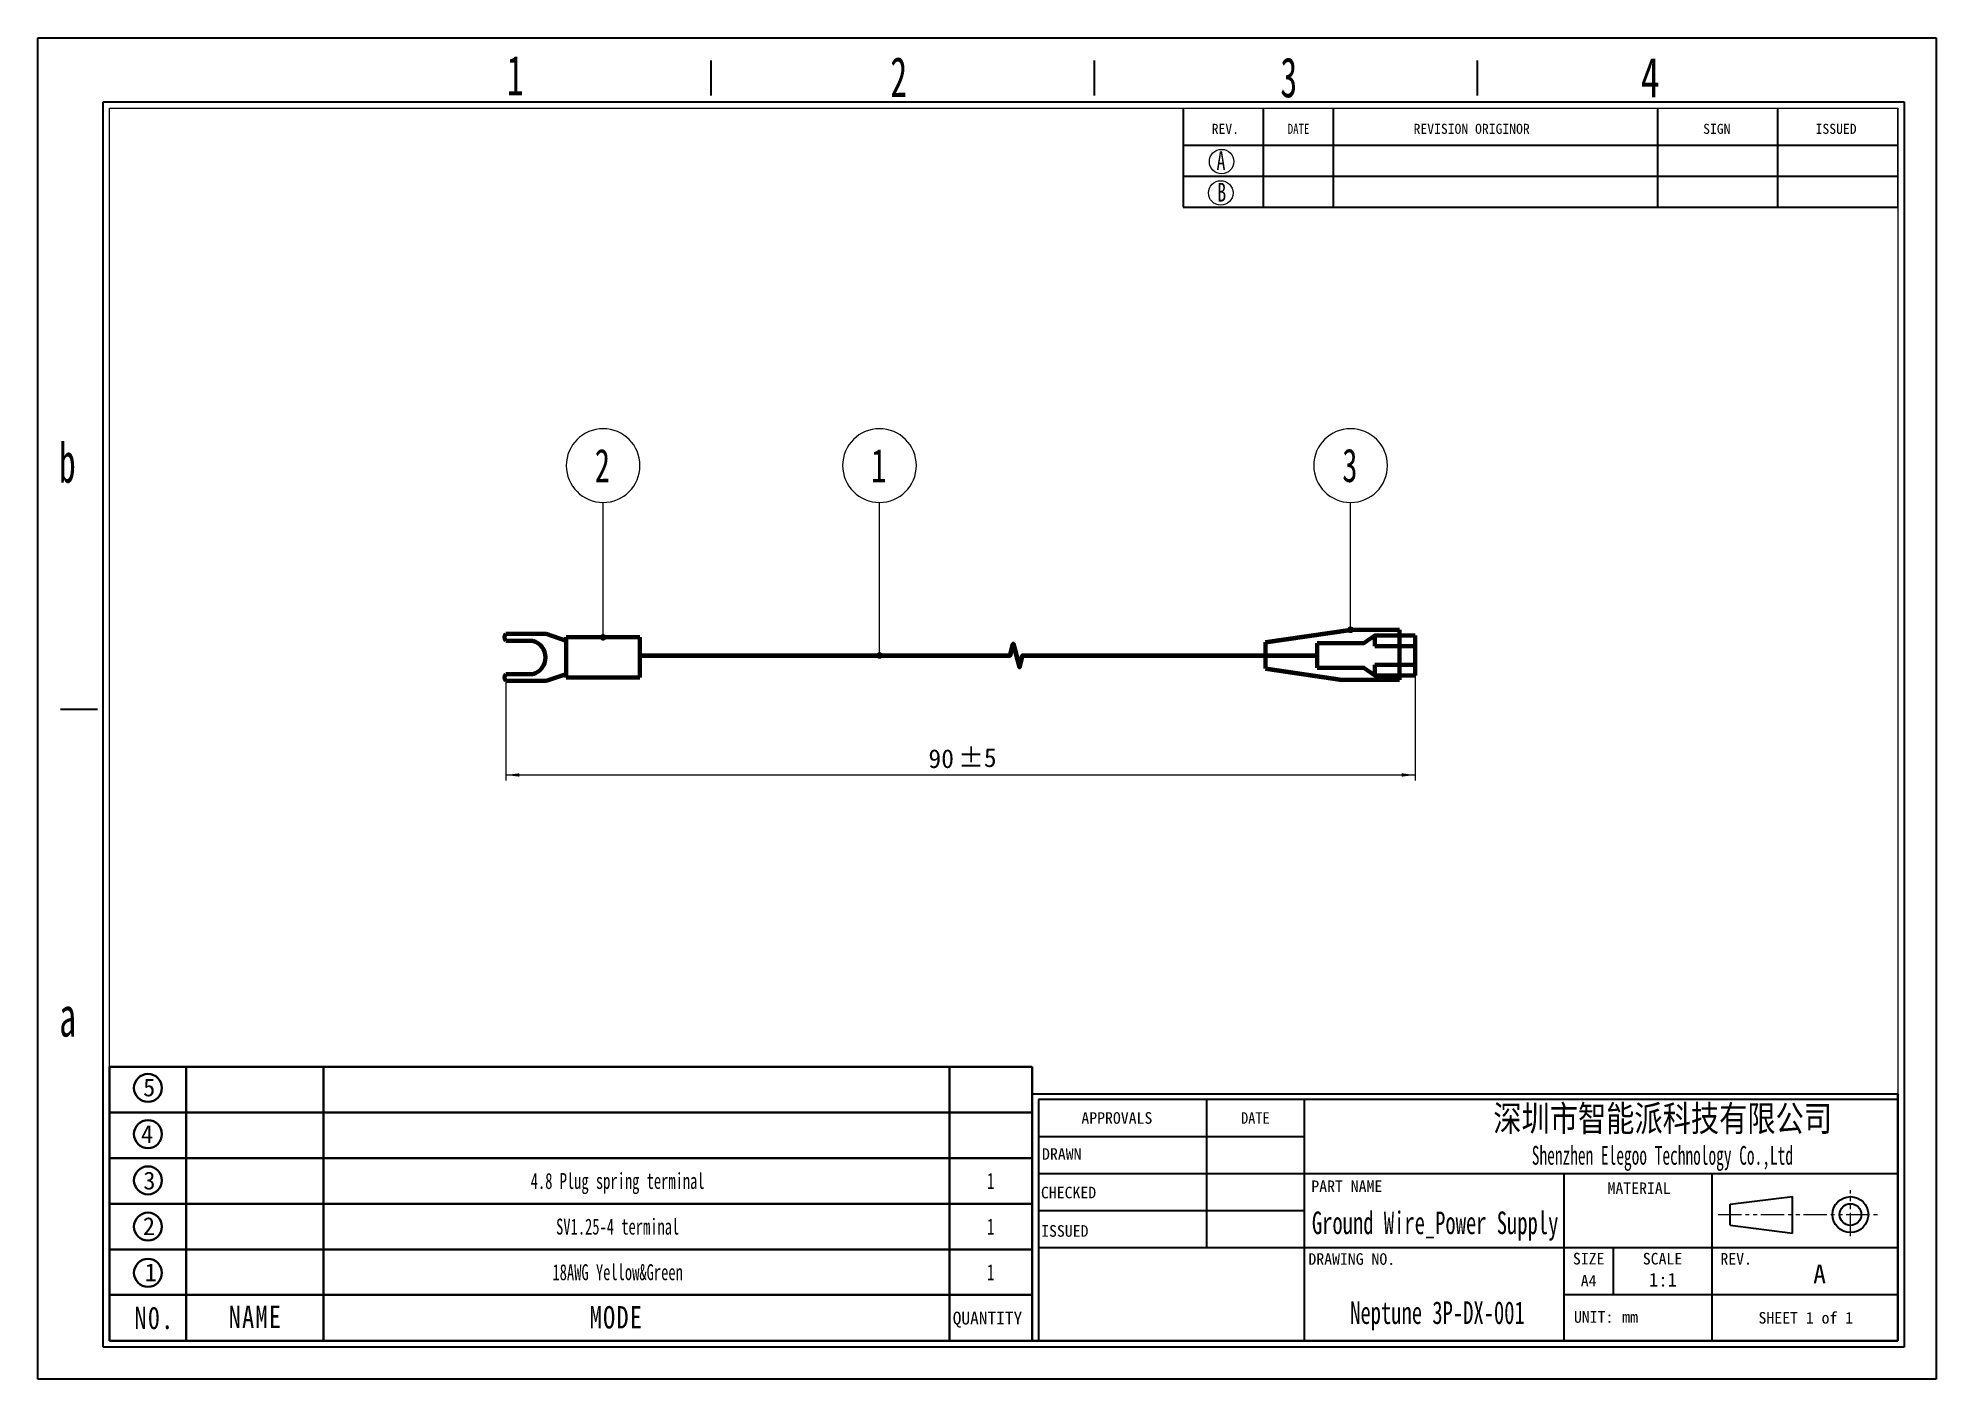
# Model space of a CAD drawing. Header units: millimetres. Extents: x 0 to 283, y 0 to 200.
import ezdxf
from ezdxf.enums import TextEntityAlignment as Align

# ---------------------------------------------------------------- set-up
doc = ezdxf.new("R2010")
doc.units = ezdxf.units.MM
for name, pattern in [('双点画线', [22, 12, -2, 2, -2, 2, -2]), ('点画线', [18, 12, -2, 2, -2]), ('虚线', [2, 1, -1])]:
    doc.linetypes.add(name, pattern=pattern)
doc.layers.get('0').update_dxf_attribs({"lineweight": 35})
for name, color, linetype, lineweight in [('SLD-0', 179, 'Continuous', 30), ('中心线层', 1, '点画线', 18), ('尺寸线层', 3, 'Continuous', 18), ('粗实线层', 7, 'Continuous', 35), ('细实线层', 7, 'Continuous', 18), ('虚线层', 6, '虚线', 18)]:
    doc.layers.add(name, color=color, linetype=linetype, lineweight=lineweight)
doc.styles.add('SLDTEXTSTYLE0', font='', dxfattribs={"width": 0.7})
doc.styles.add('SLDTEXTSTYLE10', font='', dxfattribs={"width": 0.7865})
doc.styles.add('SLDTEXTSTYLE11', font='', dxfattribs={"width": 0.862222})
doc.styles.add('SLDTEXTSTYLE12', font='', dxfattribs={"width": 1.089})
doc.styles.add('SLDTEXTSTYLE13', font='', dxfattribs={"width": 0.805625})
doc.styles.add('SLDTEXTSTYLE2', font='', dxfattribs={"width": 0.469})
doc.styles.add('SLDTEXTSTYLE3', font='', dxfattribs={"width": 0.56})
doc.styles.add('SLDTEXTSTYLE4', font='', dxfattribs={"width": 0.40535})
doc.styles.add('SLDTEXTSTYLE5', font='', dxfattribs={"width": 0.7})
doc.styles.add('SLDTEXTSTYLE6', font='', dxfattribs={"width": 0.62})
doc.styles.add('SLDTEXTSTYLE7', font='', dxfattribs={"width": 0.9075})
doc.styles.add('SLDTEXTSTYLE8', font='', dxfattribs={"width": 0.484})
doc.styles.add('SLDTEXTSTYLE9', font='', dxfattribs={"width": 0.870455})
doc.styles.add('工程1', font='')
doc.styles.add('标准', font='', dxfattribs={"width": 0.667})
doc.styles.get('SLDTEXTSTYLE0').set_extended_font_data('宋体')
doc.styles.get('SLDTEXTSTYLE10').set_extended_font_data('宋体')
doc.styles.get('SLDTEXTSTYLE11').set_extended_font_data('宋体')
doc.styles.get('SLDTEXTSTYLE12').set_extended_font_data('宋体')
doc.styles.get('SLDTEXTSTYLE13').set_extended_font_data('宋体')
doc.styles.get('SLDTEXTSTYLE2').set_extended_font_data('宋体')
doc.styles.get('SLDTEXTSTYLE3').set_extended_font_data('宋体')
doc.styles.get('SLDTEXTSTYLE4').set_extended_font_data('宋体')
doc.styles.get('SLDTEXTSTYLE5').set_extended_font_data('宋体')
doc.styles.get('SLDTEXTSTYLE6').set_extended_font_data('宋体')
doc.styles.get('SLDTEXTSTYLE7').set_extended_font_data('宋体')
doc.styles.get('SLDTEXTSTYLE8').set_extended_font_data('宋体')
doc.styles.get('SLDTEXTSTYLE9').set_extended_font_data('宋体')
doc.styles.get('工程1').set_extended_font_data('宋体')
doc.styles.get('标准').set_extended_font_data('宋体')
doc.dimstyles.new('标准', dxfattribs={"dimscale": 0.8, "dimtxt": 3.5, "dimasz": 2.5, "dimexe": 1, "dimexo": 0, "dimtad": 1, "dimdsep": 46, "dimtxsty": '工程1', "dimblk": '_CAXARROW', "dimcen": 0, "dimdle": 4, "dimazin": 2, "dimtfac": 0.707107, "dimtdec": 3, "dimtmove": 2, "dimatfit": 3, "dimfxl": 1, "dimfrac": 2, "dimtolj": 1, "dimarcsym": 1})

# ---------------------------------------------------------------- blocks, each defined once
blk = doc.blocks.new('ELEGOO标题栏_1')
for p in [(133.85, 38.11), (0, 0)]:
    blk.add_line(p, (133.85, 0))
at = {"layer": 'SLD-0', "color": 0, "linetype": 'Continuous'}
for p, q in [((133.85, 38.11), (0, 38.11)), ((0, 38.11), (0, 0)), ((133.85, 37.29), (0.96, 37.29)), ((0.96, 37.29), (0.96, 0)), ((26.95, 37.29), (26.95, 14.34)), ((42.07, 37.29), (42.07, 0)), ((42.07, 31.55), (0.96, 31.55)), ((133.85, 25.81), (0.96, 25.81)), ((82.22, 25.81), (82.22, 0)), ((105.17, 0), (105.17, 25.81)), ((107.93, 21.13), (117.56, 22.32)), ((107.93, 17.89), (107.93, 21.13)), ((117.56, 16.63), (117.56, 22.32)), ((42.07, 20.08), (0.96, 20.08)), ((107.93, 17.89), (117.56, 16.63)), ((133.85, 14.34), (0.96, 14.34)), ((89.87, 14.34), (89.87, 7.17)), ((82.22, 7.17), (133.85, 7.17))]:
    blk.add_line(p, q, dxfattribs=at)
for radius in [2.77, 1.67]:
    blk.add_circle((126.54, 19.51), radius, dxfattribs=at)
at = {"layer": '中心线层', "color": 1, "linetype": '双点画线', "lineweight": 18, "ltscale": 0.3}
for p, q in [((126.54, 16.16), (126.54, 23.3)), ((106.1, 19.51), (130.7, 19.51))]:
    blk.add_line(p, q, dxfattribs=at)
at = {"layer": 'SLD-0', "color": 0}
for s, insert, char_height, width, attachment_point, style in [('{\\W1;APPROVALS}', (13.1, 35.34), 1.7927, 38.1779, 2, 'SLDTEXTSTYLE10'), ('DATE', (34.52, 35.34), 1.793, 17.8919, 2, 'SLDTEXTSTYLE7'), ('{\\W0.8;深圳市智能派科技有限公司}', (97.5, 36.37), 4, 133.1206, 2, 'SLDTEXTSTYLE0'), ('{\\W1;DRAWN}', (4.58, 29.77), 1.7927, 12.6788, 2, 'SLDTEXTSTYLE4'), ('{\\fsimsun|b1|i0|c134|p2;\\W0.6;Shenzhen Elegoo Technology Co.,Ltd}', (97.46, 30.12), 2.9104, 129.0935, 2, 'SLDTEXTSTYLE2'), ('{\\W1;CHECKED}', (5.63, 23.81), 1.7927, 17.6061, 2, 'SLDTEXTSTYLE4'), ('{\\W1;PART NAME}', (48.66, 24.78), 1.7927, 40.2352, 2, 'SLDTEXTSTYLE11'), ('{\\W1;MATERIAL}', (93.86, 24.48), 1.7927, 43.0109, 2, 'SLDTEXTSTYLE12'), ('{\\W1;ISSUED}', (5.05, 17.87), 1.7927, 14.7218, 2, 'SLDTEXTSTYLE4'), ('{\\W1;DRAWING NO.}', (49.43, 13.53), 1.7927, 46.8642, 2, 'SLDTEXTSTYLE9'), ('{\\W1;SIZE}', (86.06, 13.59), 1.793, 9.8746, 2, 'SLDTEXTSTYLE4'), ('{\\W1;SCALE}', (97.48, 13.58), 1.7927, 22.8456, 2, 'SLDTEXTSTYLE7'), ('{\\W1;REV.}', (108.87, 13.56), 1.793, 16.3741, 2, 'SLDTEXTSTYLE7'), ('{\\W1;A}', (120.78, 11.78), 2.91, 3.9348, 1, 'SLDTEXTSTYLE3'), ('{\\W1;A4}', (86.06, 10.18), 1.793, 4.9073, 2, 'SLDTEXTSTYLE4'), ('{\\W1;1:1}', (97.55, 10.49), 2.117, 7.7808, 2, 'SLDTEXTSTYLE3'), ('{\\W1;UNIT:}', (86.83, 4.57), 1.7927, 18.0042, 2, 'SLDTEXTSTYLE7'), ('{\\W1;mm}', (92.46, 4.58), 1.793, 5.0475, 2, 'SLDTEXTSTYLE8'), ('{\\W1;SHEET 1 of 1}', (119.64, 4.44), 1.7927, 47.0046, 2, 'SLDTEXTSTYLE13')]:
    blk.add_mtext(s, dxfattribs=dict(at, insert=insert, char_height=char_height, width=width, attachment_point=attachment_point, style=style))
at = {"layer": '尺寸线层', "color": 0, "style": '标准', "width": 0.667}
for tag, height, p in [('绘制者', 2, (21.79, 28.7)), ('绘图日期', 2, (34.51, 28.68)), ('审核者', 2, (21.8, 23.22)), ('审核日期', 2, (34.51, 22.95)), ('材质', 3.5, (94.1, 18.33)), ('发布者', 2, (21.79, 17.24)), ('发布日期', 2, (34.51, 17.21)), ('零件名称', 3.5, (62.32, 18.23)), ('图纸编号', 3.5, (62.68, 4.34))]:
    blk.add_attdef(tag, text='', height=height, dxfattribs=at).set_placement(p, align=Align.MIDDLE_CENTER)
blk = doc.blocks.new('更新记录栏_1')
at = {"layer": 'SLD-0', "color": 0, "linetype": 'Continuous'}
for p, q in [((-110.52, 0), (-110.52, -15.3)), ((-98.13, 0), (-98.13, -15.3)), ((-87.3, 0), (-87.3, -15.3)), ((-110.52, -5.74), (0, -5.74)), ((-110.52, -10.52), (0, -10.52)), ((-110.52, -15.3), (0, -15.3))]:
    blk.add_line(p, q, dxfattribs=at)
at = {"layer": 'SLD-0', "color": 0}
for p, q in [((-37.16, 0), (-37.16, -15.3)), ((-18.58, 0), (-18.58, -15.3))]:
    blk.add_line(p, q, dxfattribs=at)
at = {"layer": 'SLD-0', "color": 2, "lineweight": 0}
for centre in [(-104.56, -8.25), (-104.68, -13.1)]:
    blk.add_circle(centre, 1.89, dxfattribs=at)
at = {"layer": '粗实线层', "color": 0, "lineweight": 18}
for p in [(-110.52, 0), (0, -15.3)]:
    blk.add_line(p, (0, 0), dxfattribs=at)
at = {"layer": 'SLD-0', "color": 0, "attachment_point": 1, "style": 'SLDTEXTSTYLE10'}
for s, insert, char_height, width in [('{\\W1;REV.}', (-106.09, -2.41), 1.554, 12.2988), ('DATE', (-94.32, -2.41), 1.554, 13.4388), ('{\\W1;REVISION ORIGINOR}', (-74.87, -2.41), 1.5536, 57.5127), ('{\\W1;SIGN}', (-30.09, -2.41), 1.554, 12.3134), ('{\\W1;ISSUED}', (-12.7, -2.41), 1.5536, 19.59)]:
    blk.add_mtext(s, dxfattribs=dict(at, insert=insert, char_height=char_height, width=width))
at = {"layer": 'SLD-0', "color": 2, "char_height": 2.9, "attachment_point": 1, "style": 'SLDTEXTSTYLE5'}
for s, insert, width in [('A', (-105.34, -6.68), 3.5956), ('B', (-105.23, -11.54), 3.5381)]:
    blk.add_mtext(s, dxfattribs=dict(at, insert=insert, width=width))
at = {"layer": '尺寸线层', "color": 0, "style": '标准', "width": 0.667}
for tag, p in [('日期A', (-92.71, -8.13)), ('A版本更新内容', (-62.23, -8.13)), ('标记A', (-27.87, -8.13)), ('发布者A', (-9.29, -8.13)), ('日期B', (-92.71, -12.91)), ('A版本更新内容', (-62.23, -12.91)), ('标记B', (-27.87, -12.91)), ('发布者B', (-9.29, -12.91))]:
    blk.add_attdef(tag, text='', height=1.5, dxfattribs=at).set_placement(p, align=Align.MIDDLE_CENTER)
blk = doc.blocks.new('图框_1')
at = {"layer": 'SLD-0', "color": 0}
for p, q in [((0, 207.38), (293.52, 207.38)), ((0, 0), (0, 207.38)), ((293.52, 207.38), (293.52, 0)), ((293.52, 0), (0, 0))]:
    blk.add_line(p, q, dxfattribs=at)
at = {"layer": 'SLD-0', "color": 0, "linetype": 'Continuous'}
for p, q in [((104.11, 198.49), (104.11, 203.88)), ((163.36, 198.49), (163.36, 203.88)), ((222.61, 198.49), (222.61, 203.88)), ((10.1, 4.94), (10.1, 197.5)), ((10.1, 197.5), (288.58, 197.5)), ((288.58, 197.5), (288.58, 4.94)), ((9.21, 103.56), (3.48, 103.56)), ((288.58, 4.94), (10.1, 4.94))]:
    blk.add_line(p, q, dxfattribs=at)
at = {"layer": 'SLD-0', "color": 0, "lineweight": 15}
for p, q in [((11.08, 5.93), (11.08, 196.52)), ((11.08, 196.52), (287.59, 196.52)), ((287.59, 196.52), (287.59, 5.93)), ((287.59, 5.93), (11.08, 5.93))]:
    blk.add_line(p, q, dxfattribs=at)
at = {"layer": 'SLD-0', "color": 0, "char_height": 6.17, "attachment_point": 1}
for s, insert, width, style in [('1', (72.52, 204.68), 3.1728, 'SLDTEXTSTYLE6'), ('2', (131.8, 204.43), 6.4014, 'SLDTEXTSTYLE6'), ('3', (192.12, 204.37), 6.3735, 'SLDTEXTSTYLE6'), ('4', (247.85, 204.37), 7.6545, 'SLDTEXTSTYLE5'), ('b', (3.24, 144.8), 6.4386, 'SLDTEXTSTYLE6'), ('a', (3.29, 59.13), 6.3735, 'SLDTEXTSTYLE6')]:
    blk.add_mtext(s, dxfattribs=dict(at, insert=insert, width=width, style=style))
blk = doc.blocks.new('图框1_1')
at = {"layer": '粗实线层', "color": 0}
blk.add_blockref('图框_1', (0, 0), dxfattribs=at)
blk = doc.blocks.new('明细栏_1')
at = {"layer": '粗实线层', "color": 0}
for p, q in [((144.46, 42.89), (0, 42.89)), ((0, 0), (0, 42.89)), ((12, 42.89), (12, 0)), ((33.51, 42.89), (33.51, 0)), ((131.49, 42.89), (131.49, 0)), ((144.46, 42.89), (144.46, 0)), ((144.46, 35.74), (0, 35.74)), ((144.46, 28.59), (0, 28.59)), ((144.46, 21.44), (0, 21.44)), ((0, 14.3), (0, 21.44)), ((144.46, 14.3), (0, 14.3)), ((144.46, 7.17), (0, 7.17)), ((144.46, 0), (0, 0))]:
    blk.add_line(p, q, dxfattribs=at)
for centre in [(6, 39.59), (6, 32.35), (6, 25.11), (6, 17.87), (6, 10.63)]:
    blk.add_circle(centre, 2.19, dxfattribs=at)
at = {"layer": '尺寸线层', "color": 0, "char_height": 2.8, "attachment_point": 1, "line_spacing_factor": 1.15057, "style": '标准'}
for s, insert, width in [('\\T1.1;{\\fsimsun|b1|i0|c134|p2;\\W1;5}', (5.24, 41.07), 1.5173), ('\\T1.1;{\\fsimsun|b1|i0|c134|p2;\\W1;4}', (4.9, 33.74), 1.7207), ('\\T1.1;{\\fsimsun|b1|i0|c134|p2;\\W1;3}', (5.27, 26.48), 1.5173), ('\\T1.1;{\\fsimsun|b1|i0|c134|p2;\\W1;2}', (5.2, 19.34), 1.5486), ('\\T1.1;{\\fsimsun|b1|i0|c134|p2;\\W1;1}', (5.48, 12.1), 1.3013)]:
    blk.add_mtext(s, dxfattribs=dict(at, insert=insert, width=width))
at = {"layer": '尺寸线层', "color": 3, "attachment_point": 1, "line_spacing_factor": 1.15057, "style": '标准'}
for s, insert, char_height, width in [('\\T1.1;{\\fsimsun|b1|i0|c134|p2;\\W0.8;\\C0;N0.}', (3.88, 5.33), 3.5, 5.1088), ('\\T1.1;{\\fsimsun|b1|i0|c134|p2;\\W0.8;\\C0;NAME}', (18.64, 5.48), 3.5, 8.4532), ('\\T1.1;{\\fsimsun|b1|i0|c134|p2;\\W0.8;\\C0;MODE}', (75.17, 5.42), 3.5, 8.4532), ('{\\fSimSun|b1|i0|c134|p2;\\W1;\\T1;\\C0;QUANTITY}', (132.02, 4.55), 2, 11.2737)]:
    blk.add_mtext(s, dxfattribs=dict(at, insert=insert, char_height=char_height, width=width))
at = {"layer": '尺寸线层', "color": 0, "style": '标准', "width": 0.667}
for tag, p in [('名称5', (22.75, 39.31)), ('规格5', (79.55, 39.31)), ('数量5 ', (137.97, 39.31)), ('名称4', (22.75, 32.17)), ('规格4 ', (79.55, 32.17)), ('数量4', (137.97, 32.17)), ('名称3', (22.75, 25.02)), ('规格3', (79.55, 25.02)), ('数量3', (137.97, 25.02)), ('名称2', (22.75, 17.87)), ('规格2', (79.55, 17.87)), ('数量2', (137.97, 17.87)), ('名称1', (22.75, 10.73)), ('规格1', (79.55, 10.73)), ('数量1', (137.97, 10.73))]:
    blk.add_attdef(tag, text='', height=2.5, dxfattribs=at).set_placement(p, align=Align.MIDDLE_CENTER)
blk = doc.blocks.new('*X8')
at = {"layer": '细实线层', "lineweight": 18}
h = blk.add_hatch(color=0, dxfattribs=at)
edge = h.paths.add_edge_path(flags=0)
edge.add_arc((0, 0), 0.5, 0, 360)
at = {"layer": '细实线层', "color": 0}
blk.add_line((0, 0), (0, 22.84), dxfattribs=at)
for start, end in [(90, 270), (270, 90)]:
    blk.add_arc((0, 28.34), 5.5, start, end, dxfattribs=at)
at = {"layer": '细实线层', "color": 0, "lineweight": 18, "insert": (0, 28.34), "char_height": 5, "width": 2.8506, "attachment_point": 5, "line_spacing_factor": 1.15057, "style": '标准'}
blk.add_mtext('\\T1.1;1', dxfattribs=at)
blk = doc.blocks.new('*X9')
at = {"layer": '细实线层', "lineweight": 18}
h = blk.add_hatch(color=0, dxfattribs=at)
edge = h.paths.add_edge_path(flags=0)
edge.add_arc((0, 0), 0.5, 0, 360)
at = {"layer": '细实线层', "color": 0}
blk.add_line((0, 0), (0, 20.13), dxfattribs=at)
for start, end in [(90, 270), (270, 90)]:
    blk.add_arc((0, 25.63), 5.5, start, end, dxfattribs=at)
at = {"layer": '细实线层', "color": 0, "lineweight": 18, "insert": (0, 25.63), "char_height": 5, "width": 3.1301, "attachment_point": 5, "line_spacing_factor": 1.15057, "style": '标准'}
blk.add_mtext('\\T1.1;2', dxfattribs=at)
blk = doc.blocks.new('*X10')
at = {"layer": '细实线层', "lineweight": 18}
h = blk.add_hatch(color=0, dxfattribs=at)
edge = h.paths.add_edge_path(flags=0)
edge.add_arc((0, 0), 0.5, 0, 360)
at = {"layer": '细实线层', "color": 0}
blk.add_line((0, 0), (0, 19), dxfattribs=at)
for start, end in [(90, 270), (270, 90)]:
    blk.add_arc((0, 24.5), 5.5, start, end, dxfattribs=at)
at = {"layer": '细实线层', "color": 0, "lineweight": 18, "insert": (0, 24.5), "char_height": 5, "width": 3.1301, "attachment_point": 5, "line_spacing_factor": 1.15057, "style": '标准'}
blk.add_mtext('\\T1.1;3', dxfattribs=at)
blk = doc.blocks.new('*X12')
at = {"color": 0, "char_height": 2.8, "attachment_point": 1, "style": '工程1'}
for s, insert, width in [('90', (132.88, 93.98), 38.3553), ('%%P5', (137.34, 94.13), 24.0268)]:
    blk.add_mtext(s, dxfattribs=dict(at, insert=insert, width=width))
blk = doc.blocks.new('*X11')
at = {"layer": '尺寸线层', "linetype": 'Continuous'}
for points in [[(69.83, 90.14), (71.83, 90.39), (71.83, 89.89)], [(205.51, 90.14), (203.51, 90.39), (203.51, 89.89)]]:
    blk.add_hatch(color=0, dxfattribs=at).paths.add_polyline_path(points, flags=0)
at = {"layer": '尺寸线层', "color": 0, "linetype": 'Continuous'}
for p, q in [((205.51, 104.97), (205.51, 89.34)), ((69.83, 104.18), (69.83, 89.34)), ((69.83, 90.14), (205.51, 90.14))]:
    blk.add_line(p, q, dxfattribs=at)
at = {"layer": '尺寸线层', "color": 0}
blk.add_blockref('*X12', (0, 0), dxfattribs=at)
blk = doc.blocks.new('_CAXARROW')
blk.add_hatch(color=0).paths.add_polyline_path([(0, 0), (-1, 0.125), (-1, -0.125)], flags=0)

msp = doc.modelspace()

# ---------------------------------------------------------------- linework, layer by layer
at = {"color": 7, "linetype": 'Continuous', "lineweight": 70}
for p, q in [((69.834, 111.18), (75.834, 111.18)), ((75.834, 111.18), (78.834, 110.18)), ((89.834, 110.68), (78.834, 110.68)), ((78.834, 104.68), (78.834, 110.68)), ((89.834, 104.68), (89.834, 110.68)), ((73.834, 110.18), (69.834, 110.18)), ((69.834, 105.18), (73.834, 105.18)), ((78.834, 105.18), (75.834, 104.18)), ((75.834, 104.18), (69.834, 104.18)), ((78.834, 104.68), (89.834, 104.68))]:
    msp.add_line(p, q, dxfattribs=at)
for centre, radius, start, end in [((70.334, 110.68), 0.707, 135, 225), ((73.121, 107.68), 2.6, 285.9049, 74.0951), ((70.334, 104.68), 0.707, 135, 225)]:
    msp.add_arc(centre, radius, start, end, dxfattribs=at)
at = {"layer": '细实线层', "lineweight": 80}
for p, q in [((183.159, 109.938), (195.879, 111.811)), ((89.844, 107.972), (108.418, 107.972)), ((183.159, 106.007), (194.636, 104.316))]:
    msp.add_line(p, q, dxfattribs=at)
at = {"layer": '细实线层', "lineweight": 70}
for p, q in [((203.159, 111.811), (195.879, 111.811)), ((203.159, 104.316), (203.159, 111.811)), ((203.159, 110.971), (205.513, 110.971)), ((205.513, 110.971), (205.513, 104.971)), ((183.159, 109.938), (183.159, 106.007)), ((203.159, 104.971), (203.159, 109.354)), ((203.159, 109.354), (205.513, 109.354)), ((205.513, 106.586), (203.159, 106.586)), ((205.513, 104.971), (203.159, 104.971)), ((194.636, 104.316), (203.159, 104.316))]:
    msp.add_line(p, q, dxfattribs=at)
at = {"layer": '细实线层'}
msp.add_line((183.159, 108.064), (183.159, 109.938), dxfattribs=at)
at = {"layer": '细实线层', "linetype": 'Continuous', "lineweight": 70}
msp.add_line((190.869, 109.833), (190.869, 106.14), dxfattribs=at)
at = {"layer": '细实线层', "lineweight": 80}
msp.add_lwpolyline([(101.115, 107.972), (145.054, 107.972), (145.523, 109.722), (146.461, 106.222), (146.929, 107.972), (190.869, 107.972)], dxfattribs=at)
at = {"layer": '虚线层', "color": 0, "linetype": 'Continuous', "lineweight": 70}
for p, q in [((199.513, 110.971), (199.513, 109.354)), ((199.513, 109.354), (203.159, 109.354)), ((199.513, 104.971), (199.513, 106.586)), ((199.513, 106.586), (203.159, 106.586))]:
    msp.add_line(p, q, dxfattribs=at)
msp.add_lwpolyline([(190.869, 109.833), (197.869, 109.833), (199.513, 110.971), (203.159, 110.971), (203.159, 104.971), (199.513, 104.971), (197.869, 106.14), (190.869, 106.14)], dxfattribs=at)

# ---------------------------------------------------------------- block references
at = {"xscale": 0.964990897734145, "yscale": 0.964990897734145, "zscale": 0.964990897734145}
msp.add_blockref('ELEGOO标题栏_1', (148.357, 5.718), dxfattribs=at).add_auto_attribs({'零件名称': 'Ground Wire_Power Supply', '图纸编号': 'Neptune 3P-DX-001'})
at = {"layer": '粗实线层', "color": 0, "xscale": 0.964990897734145, "yscale": 0.964990897734145, "zscale": 0.964990897734145}
for name, p in [('图框1_1', (0, 0)), ('更新记录栏_1', (277.522, 189.637))]:
    msp.add_blockref(name, p, dxfattribs=at)
at = {"layer": '粗实线层', "color": 0, "xscale": 0.9529514990850049, "yscale": 0.9529514990850049, "zscale": 0.9529514990850049}
msp.add_blockref('明细栏_1', (10.696, 5.718), dxfattribs=at).add_auto_attribs({'规格1': '18AWG Yellow&Green', '数量1': '1', '规格2': 'SV1.25-4 terminal', '规格3': '4.8 Plug spring terminal', '数量2': '1', '数量3': '1'})
at = {"layer": '细实线层'}
for name, p in [('*X9', (84.334, 110.68)), ('*X8', (125.58, 107.972)), ('*X10', (195.879, 111.811))]:
    msp.add_blockref(name, p, dxfattribs=at)

# ---------------------------------------------------------------- dimensions: what is measured, and where the dimension line sits
at = {"layer": '尺寸线层', "color": 0}
dim = msp.add_linear_dim(base=(205.513, 90.136), p1=(69.834, 104.18), p2=(205.513, 104.971), text='\\A1;90{\\H1x;%%P5}', dimstyle='标准', override={"dimsah": 1, "dimtfac": 1, "dimtfill": 1, "dimtzin": 8}, dxfattribs=at)
dim.commit()
dim.dimension.update_dxf_attribs({"geometry": '*X11', "text_midpoint": (137.673, 90.136)})

doc.saveas('drawing.dxf')
